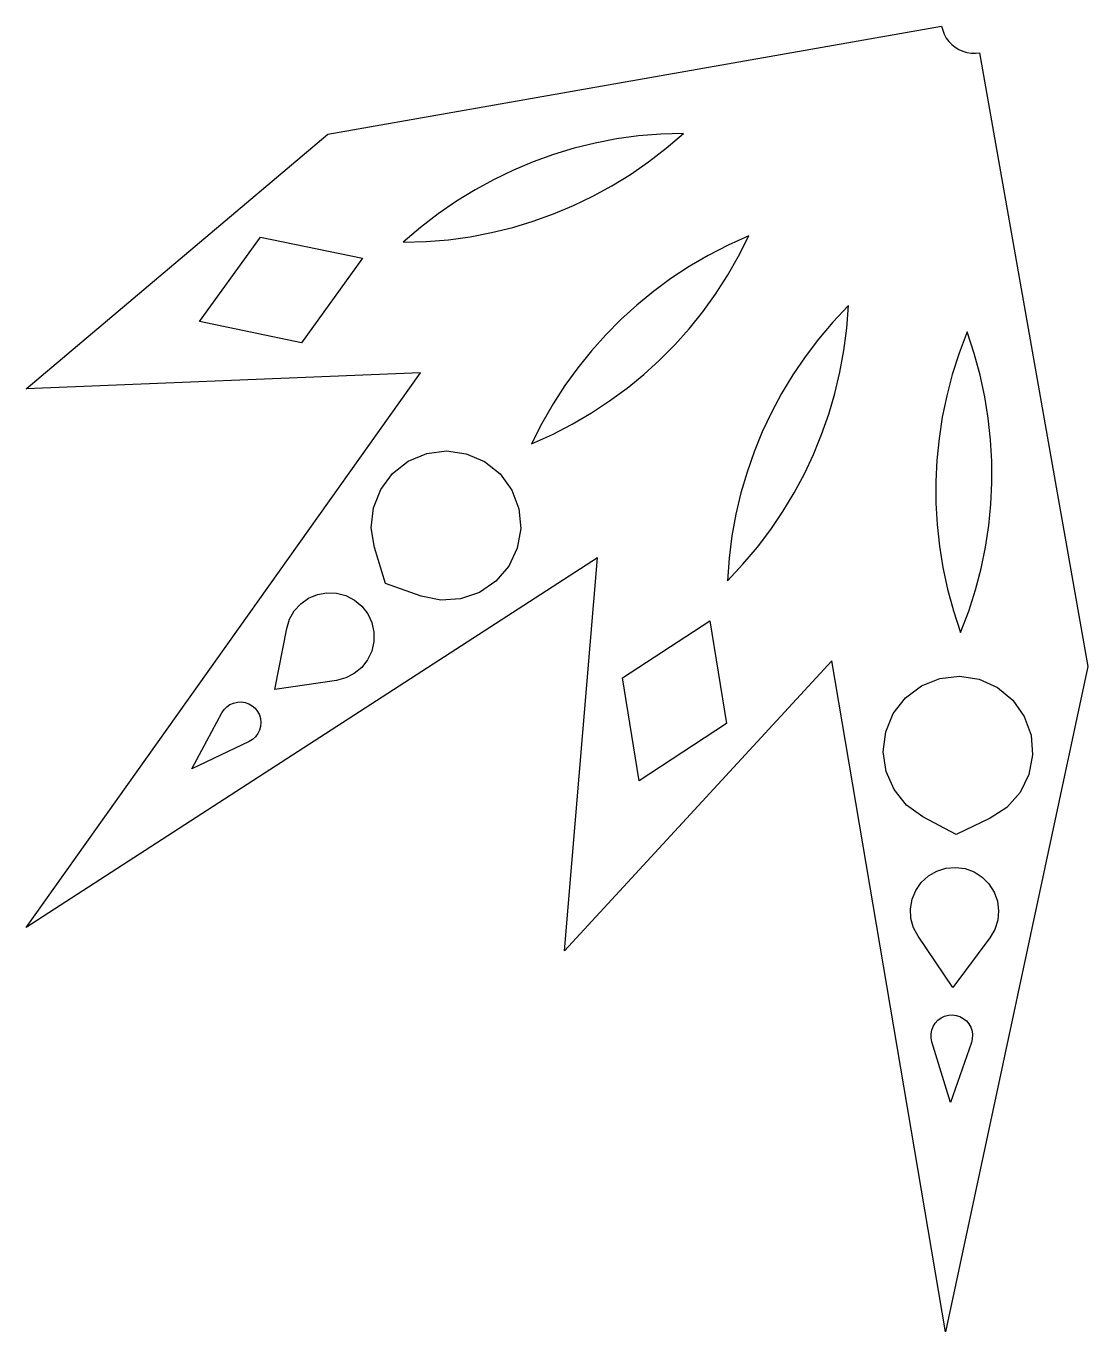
# Model space of a CAD drawing. Header units: metres. Extents: x 0 to 1173, y -1443 to 0.
import ezdxf

# ---------------------------------------------------------------- set-up
doc = ezdxf.new("R2010")
doc.units = ezdxf.units.M

msp = doc.modelspace()

# ---------------------------------------------------------------- linework, layer by layer
at = {"layer": 'CONTOUR'}
msp.add_lwpolyline([(1173.32, -707.69), (1015.8, -1443.36), (890.51, -701.52), (594.84, -1022.29), (631.58, -587.59), (0, -996.4), (435.97, -383.25), (0.08, -400.99), (333.44, -119.6), (1011.73, 0), (1012.86, -4.61), (1014.57, -9.03), (1016.85, -13.18), (1019.66, -17.01), (1022.94, -20.43), (1026.64, -23.4), (1030.69, -25.86), (1035.03, -27.77), (1039.58, -29.1), (1044.27, -29.82), (1049.01, -29.92), (1053.72, -29.4)], close=True, dxfattribs=at)
at = {"layer": 'HOLES'}
for points in [[(726.47, -118.52), (701.3, -119.28), (676.64, -121.36), (652.47, -124.7), (628.77, -129.25), (605.54, -134.99), (582.75, -141.88), (560.41, -149.91), (538.51, -159.08), (517.05, -169.4), (496.05, -180.87), (475.5, -193.52), (455.42, -207.38), (435.84, -222.51), (416.77, -238.95), (441.94, -238.2), (466.6, -236.12), (490.77, -232.78), (514.46, -228.22), (537.7, -222.49), (560.49, -215.6), (582.83, -207.57), (604.73, -198.39), (626.18, -188.08), (647.19, -176.61), (667.74, -163.96), (687.81, -150.09), (707.4, -134.97)], [(371.72, -256.47), (304.34, -349.91), (191.53, -326.54), (258.92, -233.11)], [(798.66, -231.85), (775.7, -242.18), (753.71, -253.53), (732.66, -265.87), (712.51, -279.14), (693.24, -293.34), (674.82, -308.42), (657.26, -324.39), (640.53, -341.25), (624.66, -358.99), (609.64, -377.62), (595.5, -397.17), (582.26, -417.67), (569.95, -439.13), (558.63, -461.63), (581.6, -451.3), (603.58, -439.94), (624.63, -427.61), (644.78, -414.33), (664.05, -400.14), (682.47, -385.05), (700.03, -369.08), (716.76, -352.23), (732.63, -334.49), (747.65, -315.85), (761.79, -296.3), (775.03, -275.81), (787.34, -254.34)], [(908.73, -308.92), (891.47, -327.25), (875.5, -346.16), (860.77, -365.61), (847.24, -385.58), (834.86, -406.07), (823.62, -427.05), (813.51, -448.53), (804.51, -470.5), (796.63, -492.97), (789.88, -515.93), (784.3, -539.41), (779.91, -563.41), (776.76, -587.95), (774.9, -613.07), (792.17, -594.73), (808.13, -575.83), (822.86, -556.37), (836.39, -536.4), (848.77, -515.91), (860.01, -494.93), (870.13, -473.45), (879.13, -451.48), (887.01, -429.01), (893.75, -406.05), (899.33, -382.57), (903.73, -358.58), (906.88, -334.03)], [(1039.92, -338), (1030.98, -361.54), (1023.47, -385.12), (1017.3, -408.73), (1012.44, -432.36), (1008.85, -456.02), (1006.5, -479.71), (1005.37, -503.43), (1005.46, -527.17), (1006.78, -550.94), (1009.34, -574.74), (1013.16, -598.56), (1018.29, -622.42), (1024.77, -646.3), (1032.67, -670.21), (1041.6, -646.67), (1049.12, -623.09), (1055.28, -599.48), (1060.14, -575.85), (1063.73, -552.18), (1066.09, -528.5), (1067.21, -504.78), (1067.12, -481.04), (1065.8, -457.27), (1063.24, -433.47), (1059.42, -409.65), (1054.29, -385.79), (1047.81, -361.91)], [(397.15, -616.21), (384.99, -576.19), (381.46, -554.46), (383.79, -532.57), (391.82, -512.07), (404.98, -494.42), (422.33, -480.87), (442.65, -472.39), (464.48, -469.57), (486.28, -472.62), (506.51, -481.32), (523.71, -495.05), (536.68, -512.84), (544.49, -533.43), (546.59, -555.34), (542.82, -577.03), (533.46, -596.96), (519.17, -613.7), (500.96, -626.08), (480.13, -633.21), (458.16, -634.58), (436.6, -630.1)], [(274.95, -733.19), (287.93, -665.76), (291.06, -655.6), (296.33, -646.36), (303.49, -638.48), (312.18, -632.34), (321.99, -628.24), (332.46, -626.36), (343.09, -626.8), (353.37, -629.54), (362.81, -634.44), (370.96, -641.28), (377.44, -649.72), (381.92, -659.37), (384.21, -669.76), (384.19, -680.39), (381.86, -690.77), (377.33, -700.4), (370.82, -708.81), (362.64, -715.61), (353.17, -720.48), (342.88, -723.17)], [(755.44, -657.31), (773.86, -771.02), (677.57, -834.27), (659.15, -720.55)], [(1027.79, -893.7), (990.89, -874), (973.03, -861.13), (959.2, -844), (950.38, -823.83), (947.2, -802.04), (949.89, -780.19), (958.26, -759.83), (971.71, -742.4), (989.28, -729.14), (1009.73, -720.99), (1031.61, -718.53), (1053.36, -721.94), (1073.44, -730.97), (1090.42, -744.99), (1103.09, -762.99), (1110.56, -783.7), (1112.3, -805.65), (1108.17, -827.27), (1098.49, -847.04), (1083.92, -863.55), (1065.51, -875.62)], [(183.3, -820.93), (216.32, -759.13), (218.71, -755.53), (221.73, -752.44), (225.28, -749.97), (229.23, -748.21), (233.44, -747.22), (237.76, -747.04), (242.03, -747.67), (246.12, -749.09), (249.86, -751.25), (253.13, -754.08), (255.81, -757.47), (257.81, -761.31), (259.05, -765.45), (259.5, -769.75), (259.13, -774.05), (257.96, -778.22), (256.02, -782.08), (253.4, -785.52), (250.18, -788.4), (246.48, -790.63)], [(1024.1, -1062.83), (985.6, -1005.97), (980.63, -996.56), (977.82, -986.3), (977.31, -975.68), (979.11, -965.19), (983.15, -955.35), (989.23, -946.62), (997.05, -939.41), (1006.26, -934.08), (1016.4, -930.87), (1027, -929.94), (1037.55, -931.33), (1047.54, -934.98), (1056.5, -940.71), (1064.01, -948.25), (1069.7, -957.24), (1073.3, -967.25), (1074.65, -977.8), (1073.67, -988.39), (1070.42, -998.52), (1065.05, -1007.7)], [(1021.33, -1189.67), (1000.99, -1122.62), (1000.13, -1118.39), (1000.08, -1114.07), (1000.84, -1109.81), (1002.39, -1105.77), (1004.66, -1102.1), (1007.59, -1098.91), (1011.06, -1096.34), (1014.95, -1094.46), (1019.13, -1093.34), (1023.44, -1093.03), (1027.73, -1093.53), (1031.86, -1094.83), (1035.67, -1096.87), (1039.02, -1099.6), (1041.8, -1102.91), (1043.92, -1106.68), (1045.29, -1110.78), (1045.86, -1115.06), (1045.63, -1119.38), (1044.58, -1123.58)]]:
    msp.add_lwpolyline(points, close=True, dxfattribs=at)

doc.saveas('drawing.dxf')
